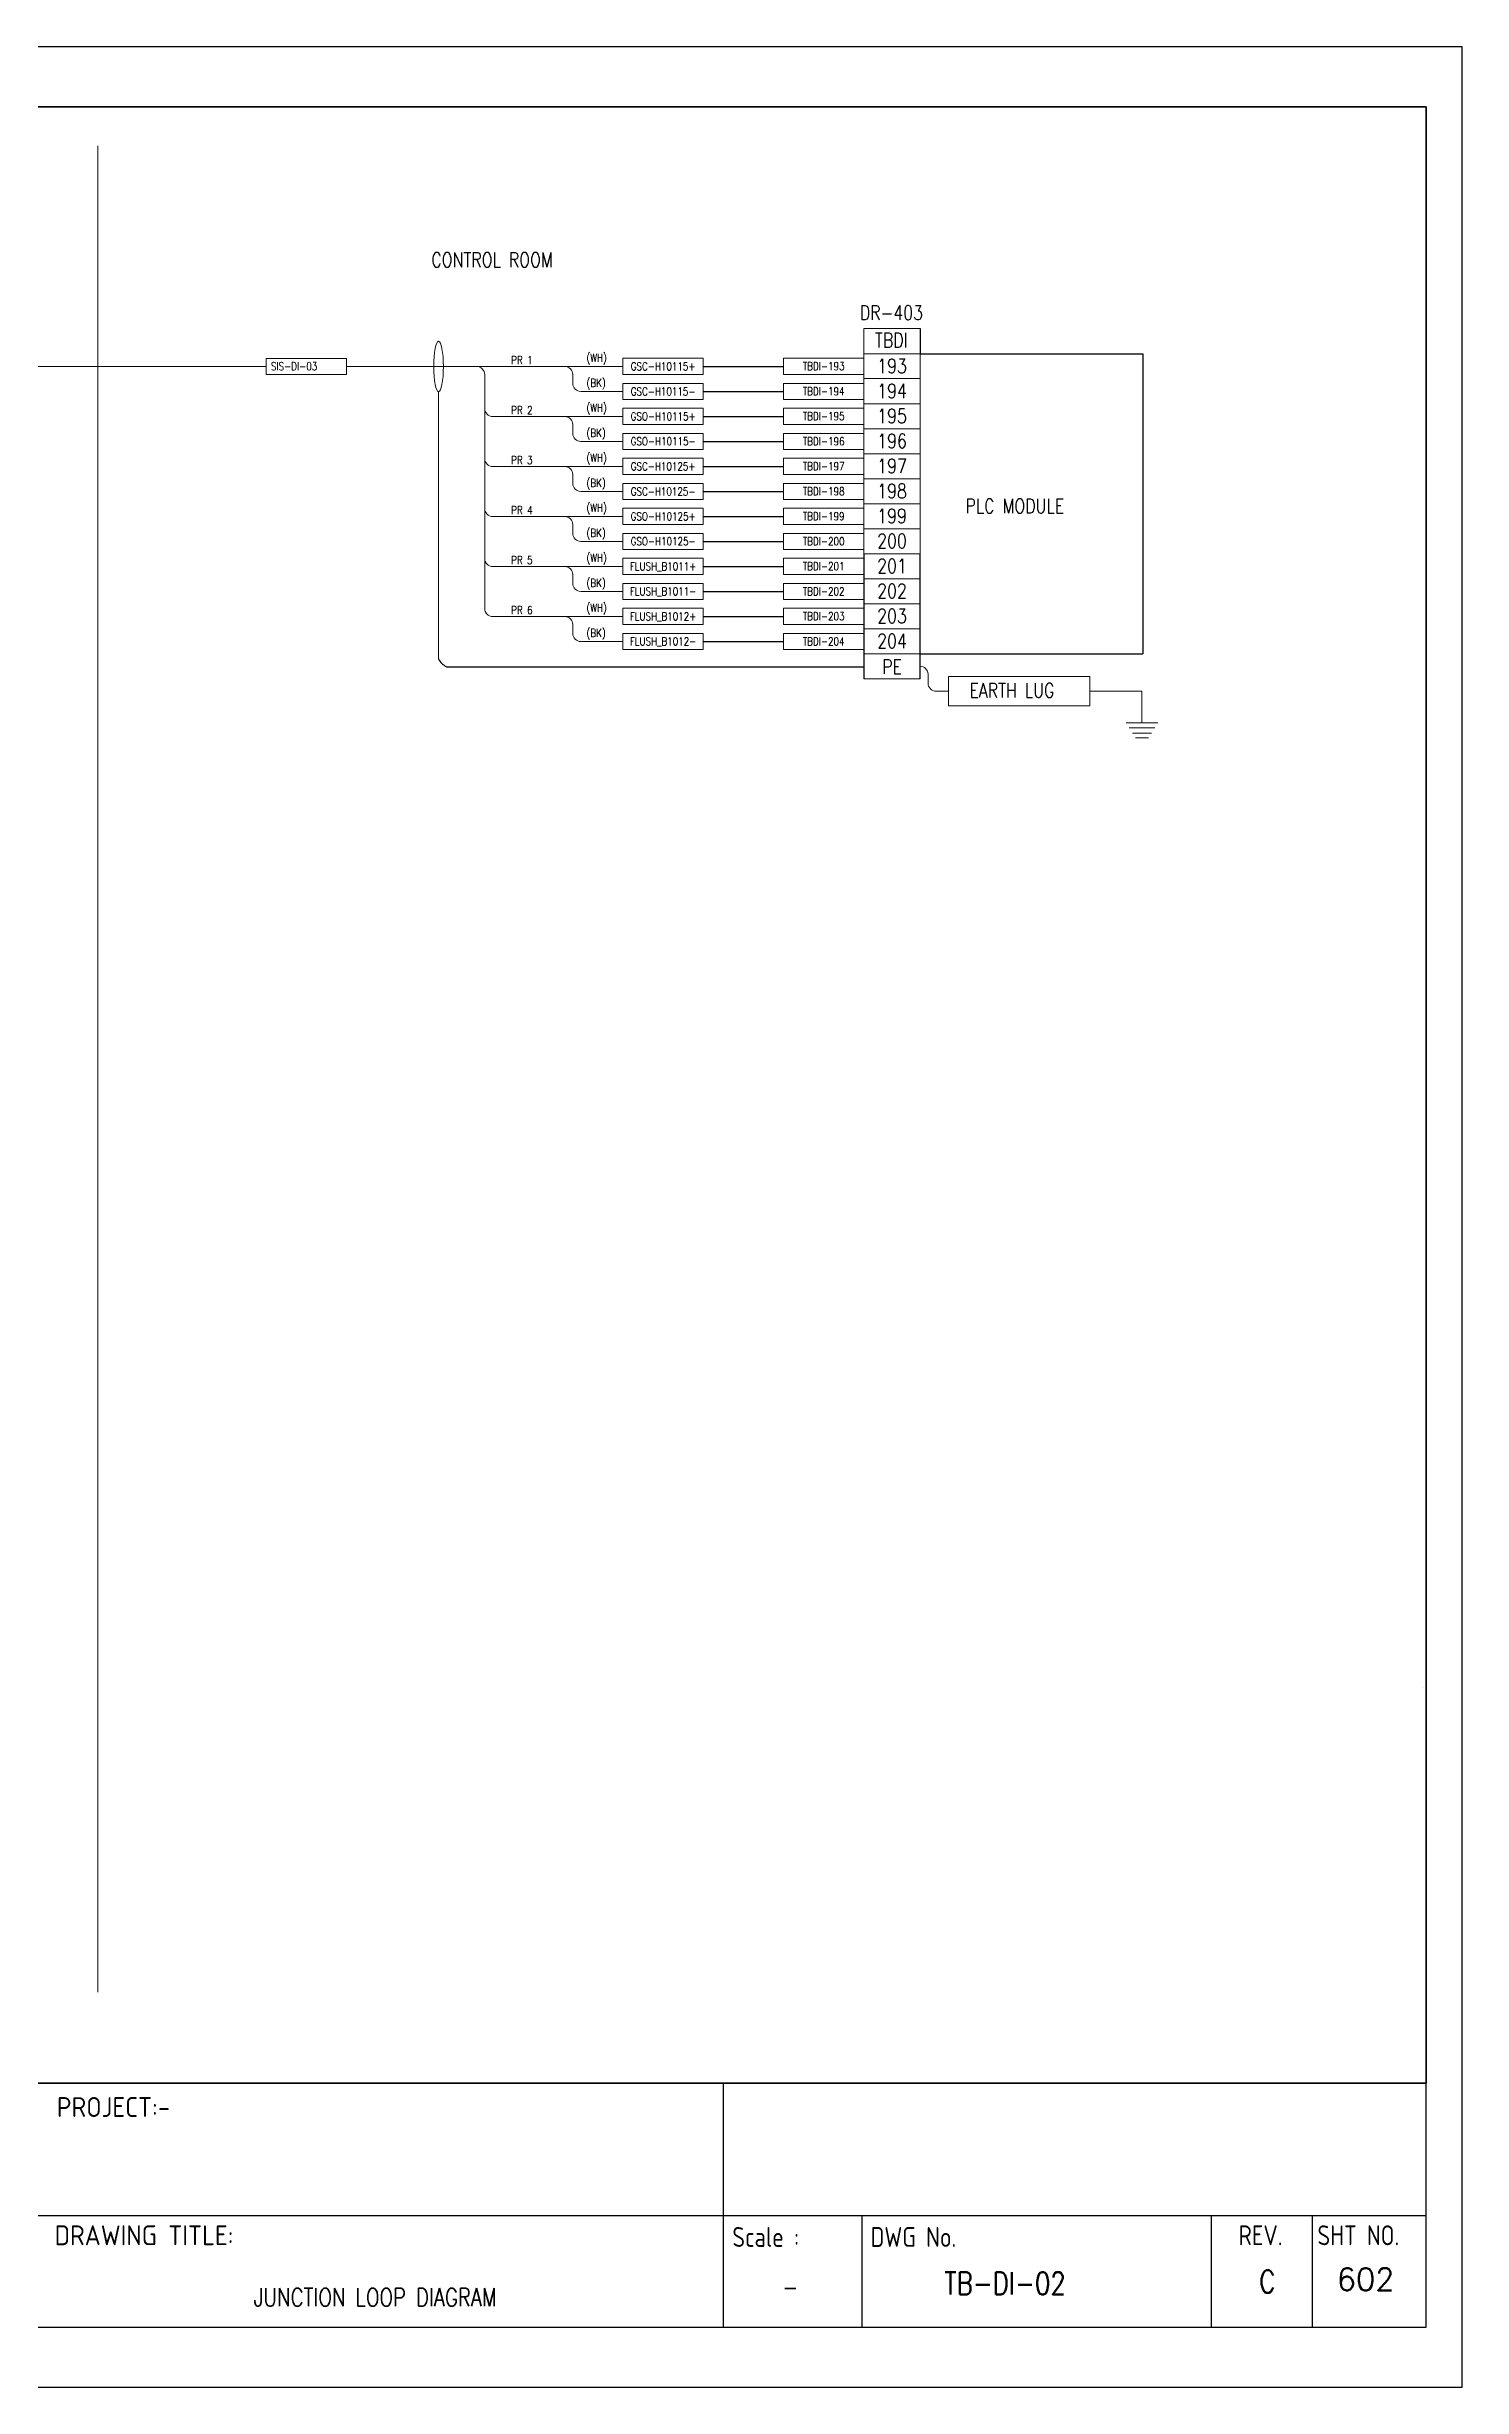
# Model space of a CAD drawing. Header units: millimetres. Extents: x -14942 to 24072, y -50285 to 2207.
# Drawn here: x 1293.2 to 1470.1, y -9461.3 to -9168.8 of the extents above; entities that cross this region are included whole.
import ezdxf
from ezdxf.enums import TextEntityAlignment as Align

# ---------------------------------------------------------------- set-up
doc = ezdxf.new("R2010")
doc.units = ezdxf.units.MM
doc.header["$MEASUREMENT"] = 0
doc.layers.get('0').update_dxf_attribs({"linetype": 'CONTINUOUS'})
for name, color, linetype in [('BEAM', 3, 'CONTINUOUS'), ('INSTRUMENT', 1, 'CONTINUOUS'), ('TEXT', 2, 'CONTINUOUS')]:
    doc.layers.add(name, color=color, linetype=linetype)
doc.styles.add('52049_PAPER A4$0$ISO Proportional', font='isocp.shx')
doc.styles.add('52049_PAPER A4$0$ROMANS', font='isocp.shx')
doc.styles.add('52049_PAPER A4$0$Romans-title', font='romans.shx')
doc.styles.add('ROMANS', font='romans')

# ---------------------------------------------------------------- blocks, each defined once
blk = doc.blocks.new('FJB')
at = {"color": 3}
for p, q in [((-415.5, 38.01), (-4.5, 38.01)), ((-92.38, 38.01), (-92.38, 7.5)), ((-178.16, 21.46), (-4.5, 21.46)), ((-75.06, 21.46), (-75.06, 7.5)), ((-31.4, 21.46), (-31.4, 7.5)), ((-18.75, 21.46), (-18.75, 7.5))]:
    blk.add_line(p, q, dxfattribs=at)
at = {"color": 7}
for p, q in [((-4.5, 38.01), (-96.38, 38.01)), ((-92.38, 38.01), (-92.38, 19.85))]:
    blk.add_line(p, q, dxfattribs=at)
blk.add_lwpolyline([(0, 0), (0, 292.5), (-423, 292.5), (-423, 0)], close=True, dxfattribs=at)
blk.add_lwpolyline([(-415.5, 285), (-4.5, 285), (-4.5, 38.01), (-415.5, 38.01)], close=True)
at = {"color": 3}
blk.add_lwpolyline([(-4.5, 7.5), (-4.5, 285), (-415.5, 285), (-415.5, 7.5)], close=True, dxfattribs=at)
at = {"color": 2, "style": '52049_PAPER A4$0$ISO Proportional'}
for s, height, p in [('PROJECT:-', 2.482, (-168.61, 35.02)), ('DRAWING TITLE:', 2.4821, (-164.78, 18.99))]:
    blk.add_text(s, height=height, dxfattribs=at).set_placement(p, align=Align.MIDDLE_CENTER)
at = {"color": 2}
for s, height, style, width, p in [('Scale :', 2.482, '52049_PAPER A4$0$ROMANS', 0.9, (-87.06, 18.78)), ('DWG No.', 2.482, '52049_PAPER A4$0$ROMANS', 0.9, (-68.61, 18.78)), ('REV.', 2.482, '52049_PAPER A4$0$ROMANS', 0.9, (-25.21, 18.99)), ('SHT NO.', 2.482, '52049_PAPER A4$0$ROMANS', 0.9, (-12.98, 18.99)), ('-', 2.25, '52049_PAPER A4$0$Romans-title', 0.8, (-84, 12.48)), ('C', 2.8, '52049_PAPER A4$0$Romans-title', 0.8, (-24.36, 13.21))]:
    blk.add_text(s, height=height, dxfattribs=dict(at, style=style, width=width)).set_placement(p, align=Align.MIDDLE_CENTER)
at = {"layer": 'TEXT', "style": 'ROMANS', "width": 0.8}
blk.add_text('JUNCTION LOOP DIAGRAM ', height=2.25, dxfattribs=at).set_placement((-135.27, 11.24), align=Align.MIDDLE_CENTER)

msp = doc.modelspace()

# ---------------------------------------------------------------- linework, layer by layer
for p, q in [((1402.36, -9203.99), (1402.36, -9207.12)), ((1395.34, -9232.12), (1395.34, -9244.62)), ((1402.36, -9244.62), (1402.36, -9232.12)), ((1395.34, -9244.62), (1395.34, -9247.74)), ((1402.36, -9247.74), (1402.36, -9244.62))]:
    msp.add_line(p, q)
msp.add_arc((1343.9, -9244.51), 1.87, 202.98, 247.5472)
at = {"layer": 'BEAM', "color": 7, "lineweight": 13, "ltscale": 0.3}
msp.add_line((1299.59, -9411.88), (1299.59, -9181.13), dxfattribs=at)
at = {"layer": 'INSTRUMENT', "color": 7, "lineweight": 13}
for p, q in [((1395.34, -9203.99), (1402.36, -9203.99)), ((1395.34, -9207.12), (1395.34, -9203.99)), ((1395.34, -9207.12), (1402.36, -9207.12)), ((1395.34, -9207.12), (1395.34, -9232.12)), ((1402.36, -9207.12), (1395.34, -9207.12)), ((1402.36, -9207.12), (1402.36, -9232.12)), ((1244.07, -9208.7), (1320.62, -9208.7)), ((1365.23, -9208.72), (1330.66, -9208.72)), ((1347.94, -9209.72), (1347.94, -9238.97)), ((1365.23, -9208.72), (1352.61, -9208.72)), ((1358.96, -9210.84), (1358.96, -9209.72)), ((1402.36, -9210.24), (1395.34, -9210.24)), ((1342.18, -9245.24), (1342.18, -9211.88)), ((1365.23, -9211.84), (1359.96, -9211.84)), ((1395.34, -9213.37), (1402.36, -9213.37)), ((1402.36, -9213.37), (1395.34, -9213.37)), ((1365.23, -9214.97), (1348.94, -9214.97)), ((1358.96, -9217.09), (1358.96, -9215.97)), ((1402.36, -9216.49), (1395.34, -9216.49)), ((1365.23, -9218.09), (1359.96, -9218.09)), ((1365.23, -9221.22), (1348.94, -9221.22)), ((1358.96, -9223.34), (1358.96, -9222.22)), ((1395.34, -9219.62), (1402.36, -9219.62)), ((1402.36, -9219.62), (1395.34, -9219.62)), ((1365.23, -9224.34), (1359.96, -9224.34)), ((1402.36, -9222.74), (1395.34, -9222.74)), ((1365.23, -9227.47), (1348.94, -9227.47)), ((1402.36, -9225.87), (1395.34, -9225.87)), ((1395.34, -9225.87), (1402.36, -9225.87)), ((1358.96, -9229.59), (1358.96, -9228.47)), ((1365.23, -9230.59), (1359.96, -9230.59)), ((1402.36, -9228.99), (1395.34, -9228.99)), ((1365.23, -9233.72), (1348.94, -9233.72)), ((1395.34, -9232.12), (1402.36, -9232.12)), ((1402.36, -9232.12), (1395.34, -9232.12)), ((1395.34, -9232.12), (1402.36, -9232.12)), ((1402.36, -9232.12), (1395.34, -9232.12)), ((1402.36, -9232.12), (1395.34, -9232.12)), ((1395.34, -9232.12), (1402.36, -9232.12)), ((1402.36, -9232.12), (1395.34, -9232.12)), ((1395.34, -9232.12), (1402.36, -9232.12)), ((1402.36, -9232.12), (1395.34, -9232.12)), ((1395.34, -9232.12), (1402.36, -9232.12)), ((1402.36, -9232.12), (1395.34, -9232.12)), ((1402.36, -9232.12), (1395.34, -9232.12)), ((1395.34, -9232.12), (1402.36, -9232.12)), ((1402.36, -9232.12), (1395.34, -9232.12)), ((1358.96, -9235.84), (1358.96, -9234.72)), ((1365.23, -9236.84), (1359.96, -9236.84)), ((1395.34, -9235.24), (1402.36, -9235.24)), ((1402.36, -9235.24), (1395.34, -9235.24)), ((1395.34, -9235.24), (1402.36, -9235.24)), ((1402.36, -9235.24), (1395.34, -9235.24)), ((1402.36, -9235.24), (1395.34, -9235.24)), ((1395.34, -9235.24), (1402.36, -9235.24)), ((1402.36, -9235.24), (1395.34, -9235.24)), ((1395.34, -9235.24), (1402.36, -9235.24)), ((1402.36, -9235.24), (1395.34, -9235.24)), ((1402.36, -9235.24), (1395.34, -9235.24)), ((1365.23, -9239.97), (1348.94, -9239.97)), ((1402.36, -9238.37), (1395.34, -9238.37)), ((1395.34, -9238.37), (1402.36, -9238.37)), ((1358.96, -9242.09), (1358.96, -9240.97)), ((1402.36, -9241.49), (1395.34, -9241.49)), ((1365.23, -9243.09), (1359.96, -9243.09)), ((1395.34, -9244.62), (1402.36, -9244.62)), ((1402.36, -9244.62), (1395.34, -9244.62)), ((1395.34, -9244.62), (1402.36, -9244.62)), ((1402.36, -9244.62), (1395.34, -9244.62)), ((1402.36, -9244.62), (1395.34, -9244.62)), ((1395.34, -9244.62), (1402.36, -9244.62)), ((1402.36, -9244.62), (1395.34, -9244.62)), ((1395.34, -9244.62), (1402.36, -9244.62)), ((1402.36, -9244.62), (1395.34, -9244.62)), ((1395.34, -9244.62), (1402.36, -9244.62)), ((1402.36, -9244.62), (1395.34, -9244.62)), ((1402.36, -9244.62), (1395.34, -9244.62)), ((1395.34, -9247.74), (1402.36, -9247.74)), ((1402.36, -9247.74), (1395.34, -9247.74)), ((1395.34, -9247.74), (1402.36, -9247.74)), ((1402.36, -9247.74), (1395.34, -9247.74)), ((1402.36, -9247.74), (1395.34, -9247.74)), ((1395.34, -9247.74), (1402.36, -9247.74)), ((1402.36, -9247.74), (1395.34, -9247.74)), ((1395.34, -9247.74), (1402.36, -9247.74)), ((1402.36, -9247.74), (1395.34, -9247.74)), ((1403.36, -9248.3), (1403.36, -9247.18)), ((1405.91, -9247.48), (1423.57, -9247.48)), ((1405.91, -9251.12), (1405.91, -9247.48)), ((1423.57, -9247.48), (1423.57, -9251.12)), ((1404.36, -9249.3), (1405.91, -9249.3)), ((1423.57, -9251.12), (1405.91, -9251.12)), ((1423.57, -9249.3), (1430.11, -9249.3)), ((1430.11, -9249.3), (1430.11, -9253.26)), ((1428.13, -9253.26), (1428.13, -9253.26)), ((1428.13, -9253.26), (1430.11, -9253.26)), ((1428.51, -9253.87), (1430.11, -9253.87)), ((1428.92, -9254.54), (1430.11, -9254.54)), ((1430.11, -9253.26), (1432.08, -9253.26)), ((1430.11, -9253.26), (1430.11, -9253.26)), ((1430.11, -9253.87), (1431.71, -9253.87)), ((1430.11, -9254.54), (1431.3, -9254.54)), ((1429.29, -9255.15), (1430.11, -9255.15)), ((1430.11, -9255.15), (1430.92, -9255.15)), ((1465.18, -9373.84), (1465.18, -9373.84))]:
    msp.add_line(p, q, dxfattribs=at)
at = {"layer": 'INSTRUMENT', "color": 7}
for p, q in [((1402.36, -9207.12), (1430.22, -9207.12)), ((1430.22, -9207.12), (1430.22, -9244.62)), ((1375.26, -9208.7), (1385.3, -9208.7)), ((1375.26, -9211.84), (1385.3, -9211.84)), ((1375.26, -9214.95), (1385.3, -9214.95)), ((1375.26, -9218.09), (1385.3, -9218.09)), ((1375.26, -9221.2), (1385.3, -9221.2)), ((1375.26, -9224.34), (1385.3, -9224.34)), ((1375.26, -9227.45), (1385.3, -9227.45)), ((1375.26, -9230.59), (1385.3, -9230.59)), ((1375.26, -9233.7), (1385.3, -9233.7)), ((1375.26, -9236.84), (1385.3, -9236.84)), ((1375.26, -9239.95), (1385.3, -9239.95)), ((1375.26, -9243.09), (1385.3, -9243.09)), ((1402.36, -9244.62), (1430.22, -9244.62)), ((1343.18, -9246.24), (1395.34, -9246.24))]:
    msp.add_line(p, q, dxfattribs=at)
at = {"layer": 'INSTRUMENT', "color": 7, "lineweight": 13}
for points in [[(1054.64, -9176.27), (1465.64, -9176.27), (1465.64, -9423.25), (1054.64, -9423.25)], [(1320.62, -9207.71), (1330.66, -9207.71), (1330.66, -9209.73), (1320.62, -9209.73)], [(1365.23, -9207.69), (1375.26, -9207.69), (1375.26, -9209.71), (1365.23, -9209.71)], [(1385.3, -9207.69), (1395.34, -9207.69), (1395.34, -9209.71), (1385.3, -9209.71)], [(1365.23, -9210.83), (1375.26, -9210.83), (1375.26, -9212.85), (1365.23, -9212.85)], [(1385.3, -9210.83), (1395.34, -9210.83), (1395.34, -9212.85), (1385.3, -9212.85)], [(1365.23, -9213.94), (1375.26, -9213.94), (1375.26, -9215.96), (1365.23, -9215.96)], [(1385.3, -9213.94), (1395.34, -9213.94), (1395.34, -9215.96), (1385.3, -9215.96)], [(1365.23, -9217.08), (1375.26, -9217.08), (1375.26, -9219.1), (1365.23, -9219.1)], [(1385.3, -9217.08), (1395.34, -9217.08), (1395.34, -9219.1), (1385.3, -9219.1)], [(1365.23, -9220.19), (1375.26, -9220.19), (1375.26, -9222.21), (1365.23, -9222.21)], [(1385.3, -9220.19), (1395.34, -9220.19), (1395.34, -9222.21), (1385.3, -9222.21)], [(1365.23, -9223.33), (1375.26, -9223.33), (1375.26, -9225.35), (1365.23, -9225.35)], [(1385.3, -9223.33), (1395.34, -9223.33), (1395.34, -9225.35), (1385.3, -9225.35)], [(1365.23, -9226.44), (1375.26, -9226.44), (1375.26, -9228.46), (1365.23, -9228.46)], [(1385.3, -9226.44), (1395.34, -9226.44), (1395.34, -9228.46), (1385.3, -9228.46)], [(1365.23, -9229.58), (1375.26, -9229.58), (1375.26, -9231.6), (1365.23, -9231.6)], [(1385.3, -9229.58), (1395.34, -9229.58), (1395.34, -9231.6), (1385.3, -9231.6)], [(1365.23, -9232.69), (1375.26, -9232.69), (1375.26, -9234.71), (1365.23, -9234.71)], [(1385.3, -9232.69), (1395.34, -9232.69), (1395.34, -9234.71), (1385.3, -9234.71)], [(1365.23, -9235.83), (1375.26, -9235.83), (1375.26, -9237.85), (1365.23, -9237.85)], [(1385.3, -9235.83), (1395.34, -9235.83), (1395.34, -9237.85), (1385.3, -9237.85)], [(1365.23, -9238.94), (1375.26, -9238.94), (1375.26, -9240.96), (1365.23, -9240.96)], [(1385.3, -9238.94), (1395.34, -9238.94), (1395.34, -9240.96), (1385.3, -9240.96)], [(1365.23, -9242.08), (1375.26, -9242.08), (1375.26, -9244.1), (1365.23, -9244.1)], [(1385.3, -9242.08), (1395.34, -9242.08), (1395.34, -9244.1), (1385.3, -9244.1)]]:
    msp.add_lwpolyline(points, close=True, dxfattribs=at)
for centre, start, end in [((1346.94, -9209.72), 0, 90), ((1357.96, -9209.72), 0, 90), ((1359.96, -9210.84), 180, 270), ((1348.94, -9213.97), 180, 270), ((1357.96, -9215.97), 0, 90), ((1359.96, -9217.09), 180, 270), ((1348.94, -9220.22), 180, 270), ((1357.96, -9222.22), 0, 90), ((1359.96, -9223.34), 180, 270), ((1348.94, -9226.47), 180, 270), ((1357.96, -9228.47), 0, 90), ((1359.96, -9229.59), 180, 270), ((1348.94, -9232.72), 180, 270), ((1357.96, -9234.72), 0, 90), ((1359.96, -9235.84), 180, 270), ((1348.94, -9238.97), 180, 270), ((1357.96, -9240.97), 0, 90), ((1359.96, -9242.09), 180, 270), ((1402.36, -9247.18), 0, 90), ((1404.36, -9248.3), 180, 270)]:
    msp.add_arc(centre, 1, start, end, dxfattribs=at)
at = {"layer": 'INSTRUMENT', "color": 7, "lineweight": 13, "extrusion": (0, 0, -1)}
msp.add_ellipse((1342.18, -9208.72), major_axis=(0, -3.16), ratio=0.189417, dxfattribs=at)

# ---------------------------------------------------------------- block references
at = {"layer": 'INSTRUMENT', "color": 7, "lineweight": 13}
msp.add_blockref('FJB', (1470.14, -9461.27), dxfattribs=at)

# ---------------------------------------------------------------- texts
at = {"layer": 'TEXT', "color": 7, "lineweight": 13, "style": 'ROMANS', "width": 0.8}
for s, height, p in [('CONTROL ROOM', 1.8, (1341.27, -9196.29)), ('TBDI', 1.8, (1396.72, -9206.33)), ('PR 1', 1, (1351.26, -9208.42)), ('(WH)', 1, (1360.67, -9208.12)), ('SIS-DI-03', 1, (1321.22, -9209.19)), ('(BK)', 1, (1360.67, -9211.27)), ('PR 2', 1, (1351.26, -9214.67)), ('(WH)', 1, (1360.67, -9214.37)), ('(BK)', 1, (1360.67, -9217.52)), ('(WH)', 1, (1360.67, -9220.62)), ('PR 3', 1, (1351.26, -9220.92)), ('(BK)', 1, (1360.67, -9223.77)), ('PLC MODULE', 1.8, (1408.04, -9227.05)), ('PR 4', 1, (1351.26, -9227.17)), ('(WH)', 1, (1360.67, -9226.87)), ('(BK)', 1, (1360.67, -9230.02)), ('PR 5', 1, (1351.26, -9233.42)), ('(WH)', 1, (1360.67, -9233.12)), ('(BK)', 1, (1360.67, -9236.27)), ('PR 6', 1, (1351.26, -9239.67)), ('(WH)', 1, (1360.67, -9239.37)), ('(BK)', 1, (1360.67, -9242.52)), ('EARTH LUG', 1.8, (1408.54, -9250.1)), ('TB-DI-02', 2.8, (1405.41, -9449.68))]:
    msp.add_text(s, height=height, dxfattribs=at).set_placement(p)
for s, height, p in [('DR-403', 1.8, (1398.78, -9201.99)), ('193', 1.8, (1398.86, -9208.65)), ('GSC-H10115+', 1, (1370.25, -9208.7)), ('TBDI-193', 1, (1390.32, -9208.68)), ('GSC-H10115-', 1, (1370.25, -9211.84)), ('TBDI-194', 1, (1390.32, -9211.82)), ('194', 1.8, (1398.86, -9211.77)), ('GSO-H10115+', 1, (1370.25, -9214.95)), ('TBDI-195', 1, (1390.32, -9214.93)), ('195', 1.8, (1398.86, -9214.9)), ('GSO-H10115-', 1, (1370.25, -9218.07)), ('TBDI-196', 1, (1390.32, -9218.07)), ('196', 1.8, (1398.86, -9218.02)), ('GSC-H10125+', 1, (1370.25, -9221.2)), ('TBDI-197', 1, (1390.32, -9221.18)), ('197', 1.8, (1398.86, -9221.15)), ('GSC-H10125-', 1, (1370.25, -9224.34)), ('TBDI-198', 1, (1390.32, -9224.32)), ('198', 1.8, (1398.86, -9224.27)), ('GSO-H10125+', 1, (1370.25, -9227.45)), ('TBDI-199', 1, (1390.32, -9227.43)), ('199', 1.8, (1398.86, -9227.4)), ('GSO-H10125-', 1, (1370.25, -9230.57)), ('TBDI-200', 1, (1390.32, -9230.57)), ('200', 1.8, (1398.86, -9230.52)), ('FLUSH_B1011+', 1, (1370.25, -9233.7)), ('TBDI-201', 1, (1390.32, -9233.68)), ('201', 1.8, (1398.86, -9233.65)), ('FLUSH_B1011-', 1, (1370.25, -9236.82)), ('TBDI-202', 1, (1390.32, -9236.82)), ('202', 1.8, (1398.86, -9236.77)), ('FLUSH_B1012+', 1, (1370.25, -9239.95)), ('TBDI-203', 1, (1390.32, -9239.93)), ('203', 1.8, (1398.86, -9239.9)), ('FLUSH_B1012-', 1, (1370.25, -9243.07)), ('TBDI-204', 1, (1390.32, -9243.07)), ('204', 1.8, (1398.86, -9243.02)), ('PE', 1.8, (1398.87, -9246.25))]:
    msp.add_text(s, height=height, dxfattribs=at).set_placement(p, align=Align.MIDDLE_CENTER)
at = {"layer": 'TEXT', "color": 7, "lineweight": 13, "style": 'ROMANS'}
msp.add_text('602', height=2.8, dxfattribs=at).set_placement((1458.07, -9447.77), align=Align.MIDDLE)

doc.saveas('drawing.dxf')
